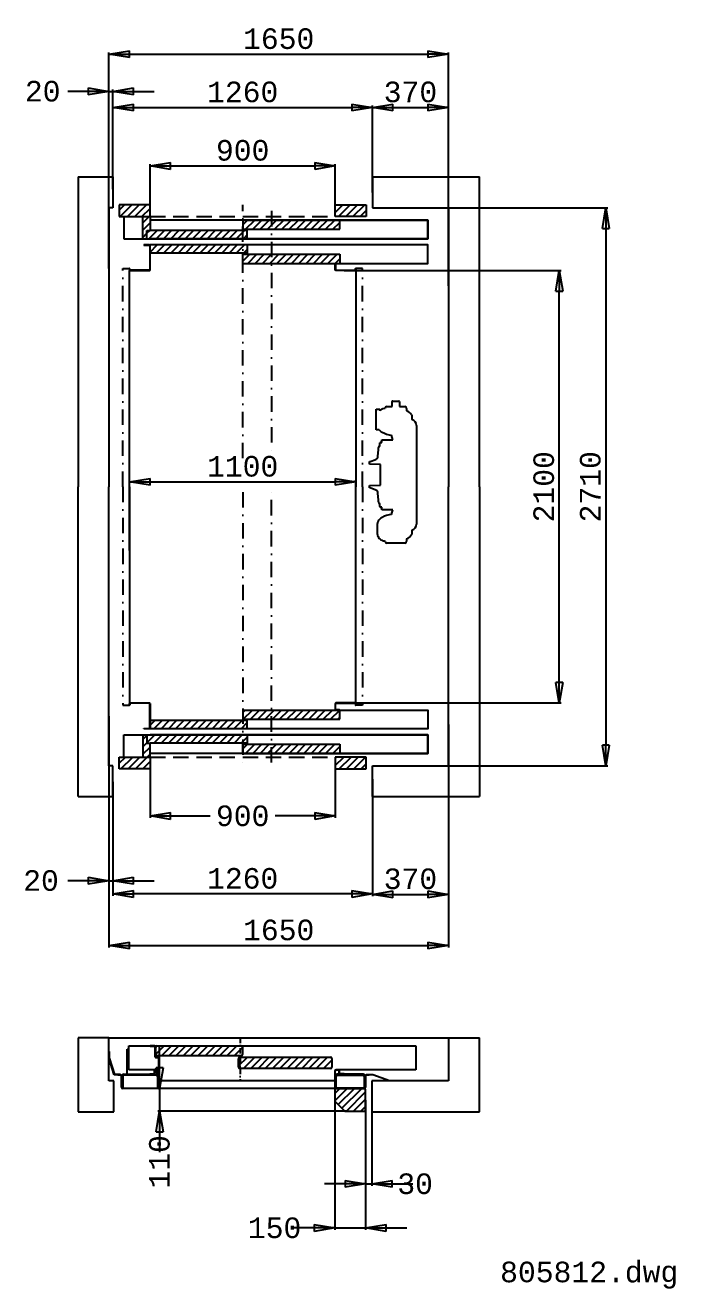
# Model space of a CAD drawing. Extents: x 66121 to 89453, y -8534 to 10021.
# Drawn here: x 66121 to 69282, y 3884 to 10021 of the extents above; entities that cross this region are included whole.
import ezdxf

# ---------------------------------------------------------------- set-up
doc = ezdxf.new("R2010")
doc.units = 0
doc.header["$LTSCALE"] = 50
doc.header["$MEASUREMENT"] = 0
doc.linetypes.add('DASHDOT', pattern=[1, 0.5, -0.25, 0, -0.25])
doc.linetypes.add('DASHED', pattern=[0.75, 0.5, -0.25])
doc.layers.get('0').update_dxf_attribs({"linetype": 'CONTINUOUS'})
doc.layers.get('Defpoints').update_dxf_attribs({"linetype": 'CONTINUOUS'})
for name, color, linetype in [('CONT_35', 250, 'CONTINUOUS'), ('CONT_70', 5, 'CONTINUOUS'), ('DASH_35', 30, 'DASHED'), ('DASHD_35', 40, 'DASHDOT'), ('DIM_MM', 7, 'CONTINUOUS'), ('HATCH_35', 6, 'CONTINUOUS'), ('TEXT_50', 7, 'CONTINUOUS')]:
    doc.layers.add(name, color=color, linetype=linetype)
doc.styles.get("Standard").update_dxf_attribs({"font": 'monotxt'})
doc.dimstyles.get("Standard").update_dxf_attribs({"dimscale": 50, "dimtxt": 2, "dimasz": 2, "dimexe": 0.18, "dimexo": 0, "dimgap": 0.5, "dimtad": 1, "dimdec": 0, "dimrnd": 1, "dimzin": 0, "dimdsep": 46, "dimtxsty": 'Standard', "dimblk": 'CLOSED', "dimcen": 0.09, "dimadec": 0, "dimazin": 0, "dimtfac": 1, "dimtdec": 0, "dimtmove": 2, "dimatfit": 0, "dimldrblk": 'CLOSED', "dimfxl": 1, "dimtolj": 1, "dimtzin": 0, "dimarcsym": 0})
pattern_1 = [(45, (57539.048, -90602.476), (-17.6776695, 17.6776695), [])]

# ---------------------------------------------------------------- blocks, each defined once
blk = doc.blocks.new('_Closed')
at = {"color": 0, "linetype": 'Continuous', "lineweight": -2}
for p, q in [((-1, 0.167), (0, 0)), ((-1, 0.167), (-1, -0.167)), ((0, 0), (-1, -0.167)), ((0, 0), (-1, 0))]:
    blk.add_line(p, q, dxfattribs=at)
blk = doc.blocks.new('*D194')
at = {"layer": 'Defpoints', "color": 0, "transparency": 16777216}
for p in [(67625.3, 4811.3), (67774.9, 4798.9), (67774.9, 4178.9)]:
    blk.add_point(p, dxfattribs=at)
at = {"layer": 'DIM_MM', "color": 0, "lineweight": -2, "transparency": 16777216}
for p, q in [((67625.3, 4811.3), (67625.3, 4169.9)), ((67774.9, 4798.9), (67774.9, 4169.9)), ((67525.3, 4178.9), (67425.3, 4178.9)), ((67625.3, 4178.9), (67774.9, 4178.9)), ((67874.9, 4178.9), (67974.9, 4178.9))]:
    blk.add_line(p, q, dxfattribs=at)
at = {"layer": 'DIM_MM', "color": 0, "lineweight": -2, "transparency": 16777216, "xscale": 100, "yscale": 100, "zscale": 100}
blk.add_blockref('_Closed', (67625.3, 4178.9), dxfattribs=at)
at = {"layer": 'DIM_MM', "color": 0, "lineweight": -2, "transparency": 16777216, "xscale": 100, "yscale": 100, "zscale": 100, "rotation": 180}
blk.add_blockref('_Closed', (67774.9, 4178.9), dxfattribs=at)
at = {"layer": 'DIM_MM', "color": 0, "transparency": 16777216, "insert": (67332.8, 4178.9), "char_height": 100, "attachment_point": 5}
blk.add_mtext('\\A1;150', dxfattribs=at)
blk = doc.blocks.new('*D145')
at = {"layer": 'Defpoints', "color": 0, "transparency": 16777216}
for p in [(67668, 4856.1), (66774.4, 4746.4), (67683.3, 4746.4)]:
    blk.add_point(p, dxfattribs=at)
at = {"layer": 'DIM_MM', "color": 0, "lineweight": -2, "transparency": 16777216}
for p, q in [((66774.4, 4956.1), (66774.4, 5056.1)), ((67668, 4856.1), (66765.4, 4856.1)), ((66774.4, 4856.1), (66774.4, 4746.4)), ((67683.3, 4746.4), (66765.4, 4746.4)), ((66774.4, 4646.4), (66774.4, 4546.4))]:
    blk.add_line(p, q, dxfattribs=at)
at = {"layer": 'DIM_MM', "color": 0, "lineweight": -2, "transparency": 16777216, "xscale": 100, "yscale": 100, "zscale": 100}
for p, rotation in [((66774.4, 4856.1), 270), ((66774.4, 4746.4), 90)]:
    blk.add_blockref('_Closed', p, dxfattribs=dict(at, rotation=rotation))
at = {"layer": 'DIM_MM', "color": 0, "transparency": 16777216, "insert": (66773.6, 4499.8), "char_height": 100, "attachment_point": 5, "rotation": 90}
blk.add_mtext('\\A1;110', dxfattribs=at)
blk = doc.blocks.new('*D146')
at = {"layer": 'Defpoints', "color": 0, "transparency": 16777216}
for p in [(68177.7, 9880), (66527.7, 8839.1), (68177.7, 8755.3)]:
    blk.add_point(p, dxfattribs=at)
at = {"layer": 'DIM_MM', "color": 0, "lineweight": -2, "transparency": 16777216}
for p, q in [((66527.7, 8839.1), (66527.7, 9889)), ((68177.7, 8755.3), (68177.7, 9889)), ((66627.7, 9880), (68077.7, 9880))]:
    blk.add_line(p, q, dxfattribs=at)
at = {"layer": 'DIM_MM', "color": 0, "lineweight": -2, "transparency": 16777216, "xscale": 100, "yscale": 100, "zscale": 100, "rotation": 180}
blk.add_blockref('_Closed', (66527.7, 9880), dxfattribs=at)
at = {"layer": 'DIM_MM', "color": 0, "lineweight": -2, "transparency": 16777216, "xscale": 100, "yscale": 100, "zscale": 100}
blk.add_blockref('_Closed', (68177.7, 9880), dxfattribs=at)
at = {"layer": 'DIM_MM', "color": 0, "transparency": 16777216, "insert": (67352.7, 9955), "char_height": 100, "attachment_point": 5}
blk.add_mtext('\\A1;1650', dxfattribs=at)
blk = doc.blocks.new('*D147')
at = {"layer": 'Defpoints', "color": 0, "transparency": 16777216}
for p in [(67807.7, 9621.2), (66547.7, 9224.7), (67807.7, 9208.2)]:
    blk.add_point(p, dxfattribs=at)
at = {"layer": 'DIM_MM', "color": 0, "lineweight": -2, "transparency": 16777216}
for p, q in [((66547.7, 9224.7), (66547.7, 9630.2)), ((66647.7, 9621.2), (67707.7, 9621.2)), ((67807.7, 9208.2), (67807.7, 9630.2))]:
    blk.add_line(p, q, dxfattribs=at)
at = {"layer": 'DIM_MM', "color": 0, "lineweight": -2, "transparency": 16777216, "xscale": 100, "yscale": 100, "zscale": 100, "rotation": 180}
blk.add_blockref('_Closed', (66547.7, 9621.2), dxfattribs=at)
at = {"layer": 'DIM_MM', "color": 0, "lineweight": -2, "transparency": 16777216, "xscale": 100, "yscale": 100, "zscale": 100}
blk.add_blockref('_Closed', (67807.7, 9621.2), dxfattribs=at)
at = {"layer": 'DIM_MM', "color": 0, "transparency": 16777216, "insert": (67177.7, 9696.2), "char_height": 100, "attachment_point": 5}
blk.add_mtext('\\A1;1260', dxfattribs=at)
blk = doc.blocks.new('*D148')
at = {"layer": 'Defpoints', "color": 0, "transparency": 16777216}
for p in [(67627.7, 9337.5), (66727.7, 9128.8), (67627.7, 9126.4)]:
    blk.add_point(p, dxfattribs=at)
at = {"layer": 'DIM_MM', "color": 0, "lineweight": -2, "transparency": 16777216}
for p, q in [((66727.7, 9128.8), (66727.7, 9346.5)), ((66827.7, 9337.5), (67527.7, 9337.5)), ((67627.7, 9126.4), (67627.7, 9346.5))]:
    blk.add_line(p, q, dxfattribs=at)
at = {"layer": 'DIM_MM', "color": 0, "lineweight": -2, "transparency": 16777216, "xscale": 100, "yscale": 100, "zscale": 100, "rotation": 180}
blk.add_blockref('_Closed', (66727.7, 9337.5), dxfattribs=at)
at = {"layer": 'DIM_MM', "color": 0, "lineweight": -2, "transparency": 16777216, "xscale": 100, "yscale": 100, "zscale": 100}
blk.add_blockref('_Closed', (67627.7, 9337.5), dxfattribs=at)
at = {"layer": 'DIM_MM', "color": 0, "transparency": 16777216, "insert": (67177.7, 9412.5), "char_height": 100, "attachment_point": 5}
blk.add_mtext('\\A1;900', dxfattribs=at)
blk = doc.blocks.new('*D149')
at = {"layer": 'Defpoints', "color": 0, "transparency": 16777216}
for p in [(67727.7, 7802.7), (67727.7, 7727.2), (66627.7, 7468.8)]:
    blk.add_point(p, dxfattribs=at)
at = {"layer": 'DIM_MM', "color": 0, "lineweight": -2, "transparency": 16777216}
for p, q in [((66627.7, 7468.8), (66627.7, 7811.7)), ((66727.7, 7802.7), (67627.7, 7802.7)), ((67727.7, 7727.2), (67727.7, 7811.7))]:
    blk.add_line(p, q, dxfattribs=at)
at = {"layer": 'DIM_MM', "color": 0, "lineweight": -2, "transparency": 16777216, "xscale": 100, "yscale": 100, "zscale": 100, "rotation": 180}
blk.add_blockref('_Closed', (66627.7, 7802.7), dxfattribs=at)
at = {"layer": 'DIM_MM', "color": 0, "lineweight": -2, "transparency": 16777216, "xscale": 100, "yscale": 100, "zscale": 100}
blk.add_blockref('_Closed', (67727.7, 7802.7), dxfattribs=at)
at = {"layer": 'DIM_MM', "color": 0, "transparency": 16777216, "insert": (67177.7, 7877.7), "char_height": 100, "attachment_point": 5}
blk.add_mtext('\\A1;1100', dxfattribs=at)
blk = doc.blocks.new('*D150')
at = {"layer": 'Defpoints', "color": 0, "transparency": 16777216}
for p in [(66527.7, 6665.3), (68177.7, 6625), (68177.7, 5550.7)]:
    blk.add_point(p, dxfattribs=at)
at = {"layer": 'DIM_MM', "color": 0, "lineweight": -2, "transparency": 16777216}
for p, q in [((66527.7, 6665.3), (66527.7, 5541.7)), ((68177.7, 6625), (68177.7, 5541.7)), ((66627.7, 5550.7), (68077.7, 5550.7))]:
    blk.add_line(p, q, dxfattribs=at)
at = {"layer": 'DIM_MM', "color": 0, "lineweight": -2, "transparency": 16777216, "xscale": 100, "yscale": 100, "zscale": 100, "rotation": 180}
blk.add_blockref('_Closed', (66527.7, 5550.7), dxfattribs=at)
at = {"layer": 'DIM_MM', "color": 0, "lineweight": -2, "transparency": 16777216, "xscale": 100, "yscale": 100, "zscale": 100}
blk.add_blockref('_Closed', (68177.7, 5550.7), dxfattribs=at)
at = {"layer": 'DIM_MM', "color": 0, "transparency": 16777216, "insert": (67352.7, 5625.7), "char_height": 100, "attachment_point": 5}
blk.add_mtext('\\A1;1650', dxfattribs=at)
blk = doc.blocks.new('*D151')
at = {"layer": 'Defpoints', "color": 0, "transparency": 16777216}
for p in [(66547.7, 6346.4), (67807.7, 6352.2), (66547.7, 5801.2)]:
    blk.add_point(p, dxfattribs=at)
at = {"layer": 'DIM_MM', "color": 0, "lineweight": -2, "transparency": 16777216}
for p, q in [((66547.7, 6346.4), (66547.7, 5792.2)), ((67807.7, 6352.2), (67807.7, 5792.2)), ((67707.7, 5801.2), (66647.7, 5801.2))]:
    blk.add_line(p, q, dxfattribs=at)
at = {"layer": 'DIM_MM', "color": 0, "lineweight": -2, "transparency": 16777216, "xscale": 100, "yscale": 100, "zscale": 100, "rotation": 180}
blk.add_blockref('_Closed', (66547.7, 5801.2), dxfattribs=at)
at = {"layer": 'DIM_MM', "color": 0, "lineweight": -2, "transparency": 16777216, "xscale": 100, "yscale": 100, "zscale": 100}
blk.add_blockref('_Closed', (67807.7, 5801.2), dxfattribs=at)
at = {"layer": 'DIM_MM', "color": 0, "transparency": 16777216, "insert": (67177.7, 5876.2), "char_height": 100, "attachment_point": 5}
blk.add_mtext('\\A1;1260', dxfattribs=at)
blk = doc.blocks.new('*D152')
at = {"layer": 'Defpoints', "color": 0, "transparency": 16777216}
for p in [(66727.7, 6435.4), (67627.7, 6433.3), (67627.7, 6180)]:
    blk.add_point(p, dxfattribs=at)
at = {"layer": 'DIM_MM', "color": 0, "lineweight": -2, "transparency": 16777216}
for p, q in [((66727.7, 6435.4), (66727.7, 6171)), ((67627.7, 6433.3), (67627.7, 6171)), ((66827.7, 6180), (67019.3, 6180)), ((67527.7, 6180), (67336, 6180))]:
    blk.add_line(p, q, dxfattribs=at)
at = {"layer": 'DIM_MM', "color": 0, "lineweight": -2, "transparency": 16777216, "xscale": 100, "yscale": 100, "zscale": 100, "rotation": 180}
blk.add_blockref('_Closed', (66727.7, 6180), dxfattribs=at)
at = {"layer": 'DIM_MM', "color": 0, "lineweight": -2, "transparency": 16777216, "xscale": 100, "yscale": 100, "zscale": 100}
blk.add_blockref('_Closed', (67627.7, 6180), dxfattribs=at)
at = {"layer": 'DIM_MM', "color": 0, "transparency": 16777216, "insert": (67177.7, 6180), "char_height": 100, "attachment_point": 5}
blk.add_mtext('\\A1;900', dxfattribs=at)
blk = doc.blocks.new('*D2')
at = {"layer": 'Defpoints', "color": 0, "transparency": 16777216}
for p in [(66547.7, 9699.7), (66547.7, 9283.9), (66527.7, 9133.9)]:
    blk.add_point(p, dxfattribs=at)
at = {"layer": 'DIM_MM', "color": 0, "lineweight": -2, "transparency": 16777216}
for p, q in [((66427.7, 9699.7), (66327.7, 9699.7)), ((66527.7, 9133.9), (66527.7, 9708.7)), ((66527.7, 9699.7), (66547.7, 9699.7)), ((66547.7, 9283.9), (66547.7, 9708.7)), ((66647.7, 9699.7), (66747.7, 9699.7))]:
    blk.add_line(p, q, dxfattribs=at)
at = {"layer": 'DIM_MM', "color": 0, "lineweight": -2, "transparency": 16777216, "xscale": 100, "yscale": 100, "zscale": 100}
blk.add_blockref('_Closed', (66527.7, 9699.7), dxfattribs=at)
at = {"layer": 'DIM_MM', "color": 0, "lineweight": -2, "transparency": 16777216, "xscale": 100, "yscale": 100, "zscale": 100, "rotation": 180}
blk.add_blockref('_Closed', (66547.7, 9699.7), dxfattribs=at)
at = {"layer": 'DIM_MM', "color": 0, "transparency": 16777216, "insert": (66206.1, 9699.7), "char_height": 100, "attachment_point": 5}
blk.add_mtext('\\A1;20', dxfattribs=at)
blk = doc.blocks.new('*D3')
at = {"layer": 'Defpoints', "color": 0, "transparency": 16777216}
for p in [(66527.7, 6423.9), (66547.7, 6273.9), (66547.7, 5865.6)]:
    blk.add_point(p, dxfattribs=at)
at = {"layer": 'DIM_MM', "color": 0, "lineweight": -2, "transparency": 16777216}
for p, q in [((66527.7, 6423.9), (66527.7, 5856.6)), ((66547.7, 6273.9), (66547.7, 5856.6)), ((66427.7, 5865.6), (66327.7, 5865.6)), ((66527.7, 5865.6), (66547.7, 5865.6)), ((66647.7, 5865.6), (66747.7, 5865.6))]:
    blk.add_line(p, q, dxfattribs=at)
at = {"layer": 'DIM_MM', "color": 0, "lineweight": -2, "transparency": 16777216, "xscale": 100, "yscale": 100, "zscale": 100}
blk.add_blockref('_Closed', (66527.7, 5865.6), dxfattribs=at)
at = {"layer": 'DIM_MM', "color": 0, "lineweight": -2, "transparency": 16777216, "xscale": 100, "yscale": 100, "zscale": 100, "rotation": 180}
blk.add_blockref('_Closed', (66547.7, 5865.6), dxfattribs=at)
at = {"layer": 'DIM_MM', "color": 0, "transparency": 16777216, "insert": (66197.9, 5865.6), "char_height": 100, "attachment_point": 5}
blk.add_mtext('\\A1;20', dxfattribs=at)
blk = doc.blocks.new('*D4')
at = {"layer": 'Defpoints', "color": 0, "transparency": 16777216}
for p in [(67774.9, 4767.6), (67804.5, 4777.7), (67804.5, 4392.8)]:
    blk.add_point(p, dxfattribs=at)
at = {"layer": 'DIM_MM', "color": 0, "lineweight": -2, "transparency": 16777216}
for p, q in [((67774.9, 4767.6), (67774.9, 4383.8)), ((67804.5, 4777.7), (67804.5, 4383.8)), ((67674.9, 4392.8), (67574.9, 4392.8)), ((67774.9, 4392.8), (67804.5, 4392.8)), ((67904.5, 4392.8), (68004.5, 4392.8))]:
    blk.add_line(p, q, dxfattribs=at)
at = {"layer": 'DIM_MM', "color": 0, "lineweight": -2, "transparency": 16777216, "xscale": 100, "yscale": 100, "zscale": 100}
blk.add_blockref('_Closed', (67774.9, 4392.8), dxfattribs=at)
at = {"layer": 'DIM_MM', "color": 0, "lineweight": -2, "transparency": 16777216, "xscale": 100, "yscale": 100, "zscale": 100, "rotation": 180}
blk.add_blockref('_Closed', (67804.5, 4392.8), dxfattribs=at)
at = {"layer": 'DIM_MM', "color": 0, "transparency": 16777216, "insert": (68015.4, 4392.8), "char_height": 100, "attachment_point": 5}
blk.add_mtext('\\A1;30', dxfattribs=at)
blk = doc.blocks.new('*D5')
at = {"layer": 'Defpoints', "color": 0, "transparency": 16777216}
for p in [(67992.8, 9133.9), (68010.9, 6423.9), (68942, 6423.9)]:
    blk.add_point(p, dxfattribs=at)
at = {"layer": 'DIM_MM', "color": 0, "lineweight": -2, "transparency": 16777216}
for p, q in [((67992.8, 9133.9), (68951, 9133.9)), ((68942, 9033.9), (68942, 6523.9)), ((68010.9, 6423.9), (68951, 6423.9))]:
    blk.add_line(p, q, dxfattribs=at)
at = {"layer": 'DIM_MM', "color": 0, "lineweight": -2, "transparency": 16777216, "xscale": 100, "yscale": 100, "zscale": 100}
for p, rotation in [((68942, 9133.9), 90), ((68942, 6423.9), 270)]:
    blk.add_blockref('_Closed', p, dxfattribs=dict(at, rotation=rotation))
at = {"layer": 'DIM_MM', "color": 0, "transparency": 16777216, "insert": (68867, 7778.9), "char_height": 100, "attachment_point": 5, "rotation": 90}
blk.add_mtext('\\A1;2710', dxfattribs=at)
blk = doc.blocks.new('*D6')
at = {"layer": 'Defpoints', "color": 0, "transparency": 16777216}
for p in [(67670.3, 8828.9), (68715.9, 8828.9), (67680.1, 6728.9)]:
    blk.add_point(p, dxfattribs=at)
at = {"layer": 'DIM_MM', "color": 0, "lineweight": -2, "transparency": 16777216}
for p, q in [((67670.3, 8828.9), (68724.9, 8828.9)), ((68715.9, 6828.9), (68715.9, 8728.9)), ((67680.1, 6728.9), (68724.9, 6728.9))]:
    blk.add_line(p, q, dxfattribs=at)
at = {"layer": 'DIM_MM', "color": 0, "lineweight": -2, "transparency": 16777216, "xscale": 100, "yscale": 100, "zscale": 100}
for p, rotation in [((68715.9, 8828.9), 90), ((68715.9, 6728.9), 270)]:
    blk.add_blockref('_Closed', p, dxfattribs=dict(at, rotation=rotation))
at = {"layer": 'DIM_MM', "color": 0, "transparency": 16777216, "insert": (68640.9, 7778.9), "char_height": 100, "attachment_point": 5, "rotation": 90}
blk.add_mtext('\\A1;2100', dxfattribs=at)
blk = doc.blocks.new('*D7')
at = {"layer": 'Defpoints', "color": 0, "transparency": 16777216}
for p in [(68177.7, 6564.4), (67807.7, 6358.7), (68177.7, 5799)]:
    blk.add_point(p, dxfattribs=at)
at = {"layer": 'DIM_MM', "color": 0, "lineweight": -2, "transparency": 16777216}
for p, q in [((68177.7, 6564.4), (68177.7, 5790)), ((67807.7, 6358.7), (67807.7, 5790)), ((67907.7, 5799), (68077.7, 5799))]:
    blk.add_line(p, q, dxfattribs=at)
at = {"layer": 'DIM_MM', "color": 0, "lineweight": -2, "transparency": 16777216, "xscale": 100, "yscale": 100, "zscale": 100, "rotation": 180}
blk.add_blockref('_Closed', (67807.7, 5799), dxfattribs=at)
at = {"layer": 'DIM_MM', "color": 0, "lineweight": -2, "transparency": 16777216, "xscale": 100, "yscale": 100, "zscale": 100}
blk.add_blockref('_Closed', (68177.7, 5799), dxfattribs=at)
at = {"layer": 'DIM_MM', "color": 0, "transparency": 16777216, "insert": (67992.7, 5874), "char_height": 100, "attachment_point": 5}
blk.add_mtext('\\A1;370', dxfattribs=at)
blk = doc.blocks.new('*D37')
at = {"layer": 'Defpoints', "color": 0, "transparency": 16777216}
for p in [(68177.7, 9621.2), (67807.7, 9220), (68177.7, 8972.8)]:
    blk.add_point(p, dxfattribs=at)
at = {"layer": 'DIM_MM', "color": 0, "lineweight": -2, "transparency": 16777216}
for p, q in [((67807.7, 9220), (67807.7, 9630.2)), ((67907.7, 9621.2), (68077.7, 9621.2)), ((68177.7, 8972.8), (68177.7, 9630.2))]:
    blk.add_line(p, q, dxfattribs=at)
at = {"layer": 'DIM_MM', "color": 0, "lineweight": -2, "transparency": 16777216, "xscale": 100, "yscale": 100, "zscale": 100, "rotation": 180}
blk.add_blockref('_Closed', (67807.7, 9621.2), dxfattribs=at)
at = {"layer": 'DIM_MM', "color": 0, "lineweight": -2, "transparency": 16777216, "xscale": 100, "yscale": 100, "zscale": 100}
blk.add_blockref('_Closed', (68177.7, 9621.2), dxfattribs=at)
at = {"layer": 'DIM_MM', "color": 0, "transparency": 16777216, "insert": (67992.7, 9696.2), "char_height": 100, "attachment_point": 5}
blk.add_mtext('\\A1;370', dxfattribs=at)

msp = doc.modelspace()

# ---------------------------------------------------------------- hatches: boundary and pattern name
at = {"layer": 'HATCH_35'}
h = msp.add_hatch(dxfattribs=at)
h.set_pattern_fill('ANSI31', color=256, scale=200, style=0)
h.set_pattern_definition(pattern_1)
h.paths.add_polyline_path([(66727.7, 9148.9), (66577.7, 9148.9), (66577.7, 9091.9), (66692.7, 9091.9), (66727.7, 9091.9)])
h = msp.add_hatch(dxfattribs=at)
h.set_pattern_fill('ANSI31', color=256, scale=200, style=0)
h.set_pattern_definition(pattern_1)
h.paths.add_polyline_path([(67777.7, 9148.9), (67627.7, 9148.9), (67627.7, 9091.9), (67777.7, 9091.9)])
h = msp.add_hatch(dxfattribs=at)
h.set_pattern_fill('ANSI31', color=256, scale=200, style=0)
h.set_pattern_definition(pattern_1)
h.paths.add_polyline_path([(66727.7, 9091.9), (66692.7, 9091.9), (66692.7, 8983.9), (66712.6, 8983.9), (66712.6, 9023.9), (66727.7, 9023.9)])
h = msp.add_hatch(dxfattribs=at)
h.set_pattern_fill('ANSI31', color=256, scale=200, style=0)
h.set_pattern_definition(pattern_1)
h.paths.add_polyline_path([(67177.7, 9023.9), (66727.7, 9023.9), (66712.6, 9023.9), (66712.6, 8983.9), (67177.7, 8983.9)])
h.paths.add_polyline_path([(67199.7, 9023.9), (67177.7, 9023.9), (67177.7, 8983.9), (67199.7, 8983.9)])
h.paths.add_polyline_path([(67199.7, 8953.9), (67177.7, 8953.9), (67177.7, 8913.9), (67199.7, 8913.9)])
h.paths.add_polyline_path([(67177.7, 8953.9), (66727.7, 8953.9), (66727.7, 8913.9), (67177.7, 8913.9)])
h = msp.add_hatch(dxfattribs=at)
h.set_pattern_fill('ANSI31', color=256, scale=200, style=0)
h.set_pattern_definition(pattern_1)
h.paths.add_polyline_path([(67317.7, 9073.9), (67177.7, 9073.9), (67177.7, 9029.5), (67317.7, 9029.5)])
h.paths.add_polyline_path([(67649.7, 9073.9), (67317.7, 9073.9), (67317.7, 9029.5), (67649.7, 9029.5)])
h.paths.add_polyline_path([(67317.7, 8908.3), (67177.7, 8908.3), (67177.7, 8863.9), (67317.7, 8863.9)])
h.paths.add_polyline_path([(67649.7, 8908.3), (67317.7, 8908.3), (67317.7, 8863.9), (67649.7, 8863.9)])
h = msp.add_hatch(dxfattribs=at)
h.set_pattern_fill('ANSI31', color=256, scale=200, style=0)
h.set_pattern_definition(pattern_1)
h.paths.add_polyline_path([(67317.7, 6693.9), (67177.7, 6693.9), (67177.7, 6649.5), (67317.7, 6649.5)])
h.paths.add_polyline_path([(67649.7, 6693.9), (67317.7, 6693.9), (67317.7, 6649.5), (67649.7, 6649.5)])
h.paths.add_polyline_path([(67317.7, 6528.3), (67177.7, 6528.3), (67177.7, 6483.9), (67317.7, 6483.9)])
h.paths.add_polyline_path([(67649.7, 6528.3), (67317.7, 6528.3), (67317.7, 6483.9), (67649.7, 6483.9)])
h = msp.add_hatch(dxfattribs=at)
h.set_pattern_fill('ANSI31', color=256, scale=200, style=0)
h.set_pattern_definition(pattern_1)
h.paths.add_polyline_path([(67177.7, 6573.9), (66712.6, 6573.9), (66712.6, 6533.9), (66727.7, 6533.9), (67177.7, 6533.9)])
h.paths.add_polyline_path([(67199.7, 6573.9), (67177.7, 6573.9), (67177.7, 6533.9), (67199.7, 6533.9)])
h.paths.add_polyline_path([(67199.7, 6643.9), (67177.7, 6643.9), (67177.7, 6603.9), (67199.7, 6603.9)])
h.paths.add_polyline_path([(67177.7, 6643.9), (66727.7, 6643.9), (66727.7, 6603.9), (67177.7, 6603.9)])
h = msp.add_hatch(dxfattribs=at)
h.set_pattern_fill('ANSI31', color=256, scale=200, style=0)
h.set_pattern_definition(pattern_1)
h.paths.add_polyline_path([(66727.7, 6465.9), (66692.7, 6465.9), (66577.7, 6465.9), (66577.7, 6408.9), (66727.7, 6408.9)])
h.paths.add_polyline_path([(66727.7, 6533.9), (66712.6, 6533.9), (66712.6, 6573.9), (66692.7, 6573.9), (66692.7, 6465.9), (66727.7, 6465.9)])
h = msp.add_hatch(dxfattribs=at)
h.set_pattern_fill('ANSI31', color=256, scale=200, style=0)
h.set_pattern_definition(pattern_1)
h.paths.add_polyline_path([(67777.7, 6465.9), (67627.7, 6465.9), (67627.7, 6408.9), (67777.7, 6408.9)])
h = msp.add_hatch(dxfattribs=at)
h.set_pattern_fill('ANSI31', color=256, scale=200, style=0)
h.set_pattern_definition(pattern_1)
edge = h.paths.add_edge_path()
edge.add_line((66755.4, 5020.5), (66755.4, 5057.1))
edge.add_arc((66761.5, 5057.1), 6.09, 90, 180, ccw=False)
edge.add_line((66761.5, 5063.1), (67171, 5063.1))
edge.add_arc((67171, 5057.1), 6.09, 0, 90, ccw=False)
edge.add_line((67177.1, 5057.1), (67177.1, 5020.5))
edge.add_arc((67171, 5020.5), 6.09, -90, 0, ccw=False)
edge.add_line((67171, 5014.4), (66761.5, 5014.4))
edge.add_arc((66761.5, 5020.5), 6.09, 180, 270, ccw=False)
h = msp.add_hatch(dxfattribs=at)
h.set_pattern_fill('ANSI31', color=256, scale=200, style=0)
h.set_pattern_definition(pattern_1)
edge = h.paths.add_edge_path()
edge.add_arc((67605.1, 5002.3), 6.09, 0, 90)
edge.add_line((67605.1, 5008.4), (67164.3, 5008.4))
edge.add_arc((67164.3, 5002.3), 6.09, 90, 180)
edge.add_line((67158.2, 5002.3), (67158.2, 4959.6))
edge.add_arc((67164.3, 4959.6), 6.09, 180, 270)
edge.add_line((67164.3, 4953.6), (67605.1, 4953.6))
edge.add_arc((67605.1, 4959.6), 6.09, 270, 360)
edge.add_line((67611.2, 4959.6), (67611.2, 5002.3))
h = msp.add_hatch(dxfattribs=at)
h.set_pattern_fill('ANSI31', color=256, scale=200, style=0)
h.set_pattern_definition(pattern_1)
edge = h.paths.add_edge_path()
edge.add_arc((67770.1, 4751.2), 4.87, 270, 360)
edge.add_line((67774.9, 4751.2), (67774.9, 4851.3))
edge.add_arc((67770.1, 4851.3), 4.87, 0, 90)
edge.add_line((67770.1, 4856.1), (67630.2, 4856.1))
edge.add_arc((67630.2, 4851.3), 4.87, 90, 180)
edge.add_line((67625.3, 4851.3), (67625.3, 4797.1))
edge.add_arc((67630.2, 4797.1), 4.87, 180, 225)
edge.add_line((67626.7, 4793.7), (67672.6, 4747.8))
edge.add_arc((67676, 4751.2), 4.87, 225, 270)
edge.add_line((67676, 4746.4), (67770.1, 4746.4))
h.paths.add_polyline_path([(67174.5, 4253.9), (67491.2, 4253.9), (67491.2, 4103.9), (67174.5, 4103.9)], flags=9)

# ---------------------------------------------------------------- linework, layer by layer
at = {"layer": 'CONT_35', "ltscale": 3}
for p, q in [((66727.7, 9148.9), (66577.7, 9148.9)), ((66577.7, 9148.9), (66577.7, 9091.9)), ((66727.7, 9091.9), (66727.7, 9148.9)), ((67627.7, 9148.9), (67777.7, 9148.9)), ((67627.7, 9091.9), (67627.7, 9148.9)), ((67777.7, 9148.9), (67777.7, 9091.9)), ((66600.7, 9091.9), (66600.7, 8983.9)), ((66692.7, 8983.9), (66692.7, 9091.9)), ((66727.7, 9091.9), (66727.7, 9023.9)), ((67777.7, 9091.9), (67627.7, 9091.9)), ((66712.6, 8983.9), (66712.6, 9023.9)), ((66712.6, 9023.9), (66727.7, 9023.9)), ((67199.7, 9023.9), (66727.7, 9023.9)), ((67177.7, 9073.9), (67177.7, 9029.5)), ((67177.7, 9029.5), (67649.7, 9029.5)), ((67177.7, 9029.5), (67649.7, 9029.5)), ((67199.7, 8983.9), (67199.7, 9023.9)), ((67649.7, 9029.5), (67649.7, 9073.9)), ((68077.7, 8983.9), (68077.7, 9073.9)), ((66724.7, 8953.9), (66697.7, 8953.9)), ((66697.7, 8953.9), (66697.7, 8952.4)), ((66697.7, 8952.4), (66724.6, 8952.4)), ((66726.2, 8950.8), (66726.2, 8832)), ((66727.7, 8918.9), (66727.7, 8948.3)), ((67199.7, 8913.9), (66727.7, 8913.9)), ((67177.7, 8908.3), (67649.7, 8908.3)), ((67177.7, 8863.9), (67177.7, 8908.3)), ((67199.7, 8953.9), (67199.7, 8913.9)), ((67649.7, 8908.3), (67649.7, 8863.9)), ((66627.7, 8839.9), (66627.7, 8831.9)), ((66629.2, 8839.9), (66627.7, 8839.9)), ((66629.2, 8832), (66629.2, 8839.9)), ((66727.7, 8832), (66727.7, 8859.8)), ((66627.7, 7778.9), (66627.7, 8828.9)), ((66630.7, 8828.9), (66724.6, 8828.9)), ((66724.6, 8830.4), (66630.8, 8830.4)), ((67727.7, 8828.9), (67727.7, 7778.9)), ((67878.3, 8168.9), (67903.5, 8168.9)), ((67903.5, 8168.9), (67903.5, 8192.4)), ((67906.5, 8195.4), (67936.2, 8195.4)), ((67939.2, 8192.4), (67939.2, 8168.9)), ((67939.2, 8168.9), (67965.9, 8168.9)), ((67965.9, 8168.9), (67965.9, 8168.9)), ((67825.8, 8155.3), (67843.3, 8155.3)), ((67825.8, 8055.8), (67825.8, 8155.3)), ((67843.3, 8155.3), (67843.3, 8147.6)), ((67849.4, 8152.9), (67849.4, 8152.9)), ((67870, 8159.3), (67870, 8159.3)), ((67974.3, 8159.3), (67974.3, 8148.3)), ((67998.2, 8127.6), (68000.1, 8127.1)), ((68000.1, 8127.1), (68000.1, 8105.3)), ((67840.4, 8055.8), (67825.8, 8055.8)), ((68021.8, 8076.9), (68021.8, 7597.3)), ((67844.2, 7976.9), (67844.2, 7991.6)), ((67847.2, 7994.6), (67854.2, 7994.6)), ((67854.2, 8007), (67907.4, 8007)), ((67854.2, 7994.6), (67854.2, 8007)), ((67907.4, 8007), (67900.5, 8030.1)), ((67835.1, 7925.8), (67837.7, 7960.1)), ((67837.7, 7960.1), (67837.7, 7969.1)), ((67794.2, 7901.1), (67797.1, 7901.2)), ((67794.2, 7889.1), (67794.2, 7901.1)), ((67847.7, 7887.5), (67794.2, 7889.1)), ((67797.1, 7901.2), (67825.1, 7911.5)), ((67847.7, 7786.6), (67847.7, 7887.5)), ((66627.7, 7778.9), (66627.7, 6728.9)), ((67727.7, 6728.9), (67727.7, 7778.9)), ((67794.2, 7785.1), (67847.7, 7786.6)), ((67794.2, 7773.1), (67794.2, 7785.1)), ((67797.1, 7773), (67794.2, 7773.1)), ((67825.1, 7762.6), (67797.1, 7773)), ((67837.7, 7714.1), (67835.1, 7748.3)), ((67837.7, 7705.1), (67837.7, 7714.1)), ((67844.2, 7682.5), (67844.2, 7697.2)), ((67854.2, 7679.5), (67847.2, 7679.5)), ((67854.2, 7667.1), (67854.2, 7679.5)), ((67907.4, 7667.1), (67854.2, 7667.1)), ((67900.5, 7644.1), (67907.4, 7667.1)), ((67832.7, 7547.8), (67832.7, 7600.1)), ((68000.1, 7568.8), (68000.1, 7547.1)), ((67965.9, 7505.3), (67878.3, 7505.3)), ((67974.3, 7525.9), (67974.3, 7514.9)), ((68000.1, 7547.1), (67998.2, 7546.6)), ((66627.7, 6717.9), (66627.7, 6725.9)), ((66629.2, 6717.9), (66627.7, 6717.9)), ((66629.2, 6725.8), (66629.2, 6717.9)), ((66630.7, 6728.9), (66724.6, 6728.9)), ((66724.6, 6727.4), (66630.8, 6727.4)), ((66726.2, 6607), (66726.2, 6725.8)), ((66727.7, 6725.8), (66727.7, 6698)), ((67177.7, 6693.9), (67177.7, 6649.5)), ((67649.7, 6649.5), (67649.7, 6693.9)), ((67199.7, 6643.9), (66727.7, 6643.9)), ((66727.7, 6638.9), (66727.7, 6609.5)), ((67177.7, 6649.5), (67649.7, 6649.5)), ((67199.7, 6603.9), (67199.7, 6643.9)), ((66600.7, 6465.9), (66600.7, 6573.9)), ((66692.7, 6573.9), (66692.7, 6465.9)), ((66697.7, 6605.4), (66724.6, 6605.4)), ((66697.7, 6603.9), (66697.7, 6605.4)), ((66724.7, 6603.9), (66697.7, 6603.9)), ((66712.6, 6573.9), (66712.6, 6533.9)), ((67199.7, 6573.9), (67199.7, 6533.9)), ((68077.7, 6573.9), (68077.7, 6483.9)), ((66712.6, 6533.9), (66727.7, 6533.9)), ((67199.7, 6533.9), (66727.7, 6533.9)), ((66727.7, 6465.9), (66727.7, 6533.9)), ((67177.7, 6528.3), (67649.7, 6528.3)), ((67177.7, 6528.3), (67649.7, 6528.3)), ((67177.7, 6483.9), (67177.7, 6528.3)), ((67649.7, 6528.3), (67649.7, 6483.9)), ((66577.7, 6408.9), (66577.7, 6465.9)), ((66727.7, 6465.9), (66727.7, 6408.9)), ((67777.7, 6465.9), (67627.7, 6465.9)), ((67627.7, 6465.9), (67627.7, 6408.9)), ((67777.7, 6408.9), (67777.7, 6465.9)), ((66727.7, 6408.9), (66577.7, 6408.9)), ((67627.7, 6408.9), (67777.7, 6408.9))]:
    msp.add_line(p, q, dxfattribs=at)
at = {"layer": 'CONT_35'}
for p, q in [((66527.7, 5101.7), (68177.7, 5101.7)), ((66527.7, 5005.4), (66527.7, 5035.8)), ((66527.7, 5035.8), (66529.5, 5035.8)), ((66529.5, 5035.8), (66529.5, 5005.3)), ((66616.6, 4925.6), (66616.6, 5047.3)), ((66616.6, 5047.3), (66625.1, 5047.3)), ((66625.1, 5063.1), (68018.5, 5063.1)), ((66625.1, 4947.5), (66625.1, 5063.1)), ((66749.8, 5063.1), (66728.6, 5063.1)), ((66728.6, 5063.1), (66728.6, 5061.9)), ((66728.6, 5061.9), (66749.8, 5061.9)), ((66751.7, 5060), (66751.7, 5010.3)), ((66753, 5010.3), (66753, 5060)), ((66755.4, 5020.5), (66755.4, 5057.1)), ((66761.5, 5063.1), (67171, 5063.1)), ((67177.1, 5057.1), (67177.1, 5020.5)), ((68018.5, 5063.1), (68018.5, 4947.5)), ((66553, 4923.1), (66527.7, 5005.4)), ((66529.5, 5005.3), (66554.3, 4924.9)), ((66768.1, 5008.4), (66754.9, 5008.4)), ((66754.9, 5007.1), (66768.1, 5007.1)), ((67171, 5014.4), (66761.5, 5014.4)), ((66770, 5005.2), (66770, 4950.6)), ((66771.2, 4950.6), (66771.2, 5005.2)), ((67158.2, 4959.6), (67158.2, 5002.3)), ((67164.3, 5008.4), (67605.1, 5008.4)), ((67611.2, 5002.3), (67611.2, 4959.6)), ((66582.9, 4923.1), (66553, 4923.1)), ((66582.9, 4924.9), (66554.3, 4924.9)), ((66571.5, 4921.9), (66571.5, 4923.1)), ((66571.5, 4923.1), (66583.7, 4923.1)), ((66583.7, 4921.9), (66571.5, 4921.9)), ((66582.9, 4924.9), (66582.9, 4923.1)), ((66588.6, 4862.2), (66588.6, 4917)), ((66589.8, 4917), (66589.8, 4862.2)), ((66591, 4863.4), (66591, 4915.8)), ((66595.9, 4915.8), (66595.9, 4863.4)), ((66600.7, 4925.6), (66760.3, 4925.6)), ((66760.3, 4920.7), (66600.7, 4920.7)), ((66749, 4947.5), (66625.1, 4947.5)), ((66726.2, 4926.8), (66744.4, 4926.8)), ((66726.2, 4925.6), (66726.2, 4926.8)), ((66744.4, 4925.6), (66726.2, 4925.6)), ((66744.4, 4925.6), (66726.2, 4925.6)), ((66748.1, 4945), (66748.1, 4931.6)), ((66748.1, 4931.6), (66749.3, 4931.6)), ((66749.3, 4931.6), (66749.3, 4945)), ((66749.3, 4931.6), (66749.3, 4941.4)), ((66750.5, 4941.4), (66750.5, 4931.6)), ((66768.1, 4948.7), (66751.7, 4948.7)), ((66751.7, 4947.5), (66768.1, 4947.5)), ((66751.7, 4947.5), (66768.1, 4947.5)), ((66755.4, 4947.5), (66765.1, 4947.5)), ((66765.1, 4946.3), (66755.4, 4946.3)), ((66765.1, 4863.4), (66765.1, 4915.8)), ((66770, 4862.2), (66770, 4941.4)), ((66770, 4915.8), (66770, 4863.4)), ((66771.2, 4941.4), (66771.2, 4862.2)), ((67605.1, 4953.6), (67164.3, 4953.6)), ((67625.3, 4941.4), (67625.3, 4862.2)), ((67626.5, 4862.2), (67626.5, 4941.4)), ((67626.5, 4915.8), (67626.5, 4863.4)), ((68018.5, 4947.5), (67631.4, 4947.5)), ((67641.1, 4947.5), (67631.4, 4947.5)), ((67631.4, 4946.3), (67641.1, 4946.3)), ((67631.4, 4863.4), (67631.4, 4915.8)), ((67762.8, 4925.6), (67636.2, 4925.6)), ((67636.2, 4920.7), (67762.8, 4920.7)), ((67646, 4941.4), (67646, 4931.6)), ((67647.2, 4931.6), (67647.2, 4941.4)), ((67670.3, 4926.8), (67652.1, 4926.8)), ((67652.1, 4925.6), (67670.3, 4925.6)), ((67670.3, 4925.6), (67670.3, 4926.8)), ((67767.6, 4915.8), (67767.6, 4863.4)), ((67772.5, 4863.4), (67772.5, 4915.8)), ((67773.7, 4917), (67773.7, 4862.2)), ((67774.9, 4862.2), (67774.9, 4917)), ((67779.8, 4924.9), (67810.2, 4924.9)), ((67779.8, 4923.1), (67779.8, 4924.9)), ((67810.2, 4923.1), (67779.8, 4923.1)), ((67792, 4923.1), (67779.8, 4923.1)), ((67779.8, 4921.9), (67792, 4921.9)), ((67792, 4921.9), (67792, 4923.1)), ((67810.2, 4924.9), (67890.8, 4894.5)), ((67890.8, 4892.7), (67810.2, 4923.1)), ((66595.9, 4863.4), (66591, 4863.4)), ((66594.7, 4857.4), (66765.1, 4857.4)), ((66765.1, 4856.1), (66594.7, 4856.1)), ((66770, 4863.4), (66765.1, 4863.4)), ((66771.2, 4895.7), (67625.3, 4895.7)), ((67625.3, 4851.3), (67625.3, 4797.1)), ((67626.5, 4863.4), (67631.4, 4863.4)), ((67630.2, 4856.1), (67770.1, 4856.1)), ((67768.8, 4857.4), (67631.4, 4857.4)), ((67631.4, 4856.1), (67770.1, 4856.1)), ((67767.6, 4863.4), (67772.5, 4863.4)), ((67774.9, 4751.2), (67774.9, 4851.3)), ((67890.8, 4894.5), (67921.2, 4894.5)), ((67921.2, 4892.7), (67890.8, 4892.7)), ((67921.2, 4892.7), (67921.2, 4894.5)), ((67626.7, 4793.7), (67672.6, 4747.8)), ((67676, 4746.4), (67770.1, 4746.4))]:
    msp.add_line(p, q, dxfattribs=at)
at = {"layer": 'CONT_35', "ltscale": 3}
for points in [[(66577.7, 9091.9), (66692.7, 9091.9), (66727.7, 9091.9)], [(67177.7, 9073.9), (67649.7, 9073.9), (68077.7, 9073.9), (68077.7, 8983.9), (67199.7, 8983.9), (66727.7, 8983.9)], [(68077.7, 9073.9), (67649.7, 9073.9), (67177.7, 9073.9), (66727.7, 9073.9)], [(66600.7, 8983.9), (66692.7, 8983.9), (66712.6, 8983.9), (67199.7, 8983.9), (68077.7, 8983.9)], [(67177.7, 8863.9), (67649.7, 8863.9), (68077.7, 8863.9), (68077.7, 8953.9), (67199.7, 8953.9), (66727.7, 8953.9)], [(66727.7, 8841.9), (66727.7, 8913.9), (66727.7, 8953.9)], [(66727.7, 6715.9), (66727.7, 6643.9), (66727.7, 6603.9)], [(67177.7, 6693.9), (67649.7, 6693.9), (68077.7, 6693.9), (68077.7, 6603.9), (67199.7, 6603.9), (66727.7, 6603.9)], [(66600.7, 6573.9), (66692.7, 6573.9), (66712.6, 6573.9), (67199.7, 6573.9), (68077.7, 6573.9)], [(67177.7, 6483.9), (67649.7, 6483.9), (68077.7, 6483.9), (68077.7, 6573.9), (67199.7, 6573.9), (66727.7, 6573.9)], [(66577.7, 6465.9), (66692.7, 6465.9), (66727.7, 6465.9)], [(68077.7, 6483.9), (67649.7, 6483.9), (67177.7, 6483.9), (66727.7, 6483.9)]]:
    msp.add_lwpolyline(points, dxfattribs=at)
for points in [[(67647.7, 8863.9), (67647.7, 8862.4), (67630.8, 8862.4, 0.414214), (67629.2, 8860.8), (67629.2, 8832, 0.414214), (67630.8, 8830.4), (67724.6, 8830.4, 0.414214), (67726.2, 8832), (67726.2, 8839.9), (67727.7, 8839.9), (67727.7, 8831.9, -0.414214), (67724.7, 8828.9), (67630.8, 8828.9, -0.414214), (67627.7, 8832), (67627.7, 8860.8, -0.414214), (67630.8, 8863.9)], [(67647.7, 6693.9), (67647.7, 6695.4), (67630.8, 6695.4, -0.414214), (67629.2, 6697), (67629.2, 6725.8, -0.414214), (67630.8, 6727.4), (67724.6, 6727.4, -0.414214), (67726.2, 6725.8), (67726.2, 6717.9), (67727.7, 6717.9), (67727.7, 6725.9, 0.414214), (67724.7, 6728.9), (67630.8, 6728.9, 0.414214), (67627.7, 6725.8), (67627.7, 6697, 0.414214), (67630.8, 6693.9)]]:
    msp.add_lwpolyline(points, format="xyb", close=True, dxfattribs=at)
for centre, radius, start, end in [((66724.6, 8950.8), 1.6, 0, 90), ((66724.7, 8950.9), 3, 0, 90), ((66630.7, 8831.9), 3, 180, 270), ((66630.8, 8832), 1.6, 180, 270), ((66724.6, 8832), 3.1, 270, 0), ((66724.6, 8832), 1.6, 270, 0), ((67879.7, 8159.3), 9.69, 98.41003, 179.96104), ((67906.5, 8192.4), 3, 90, 180), ((67936.2, 8192.4), 3, 0, 90), ((67964.6, 8159.3), 9.69, 0, 82.21377), ((67882.2, 8108.6), 55.1, 126.61755, 135.01579), ((67872.9, 8113.6), 45.8, 93.71952, 120.9226), ((67953.5, 8100.1), 52.5, 31.57246, 66.64603), ((67992.3, 8076.9), 29.5, 0, 74.6154), ((67882.2, 8091.8), 55.1, 220.68416, 240.63224), ((67912.9, 8153.2), 123.8, 242.22511, 264.23402), ((67847.2, 7991.6), 3, 90, 180), ((67818.2, 7927.1), 17, 293.98221, 355.74867), ((67845.7, 7969.1), 8, 100.80692, 180), ((67818.2, 7747.1), 17, 4.25133, 66.01779), ((67845.7, 7705.1), 8, 180, 259.19308), ((67847.2, 7682.5), 3, 180, 270), ((67860.5, 7599.7), 27.7, 155.31355, 179.08976), ((67882.2, 7582.4), 55.1, 119.36776, 148.4367), ((67912.9, 7520.9), 123.8, 95.76598, 117.77489), ((67992.3, 7597.3), 29.5, 285.3846, 0), ((67860.5, 7548.3), 27.7, 180.91024, 204.68645), ((67882.2, 7565.5), 55.1, 211.5633, 233.38245), ((67872.9, 7560.6), 45.8, 239.0774, 266.34822), ((67879.7, 7514.9), 9.69, 179.96104, 261.58997), ((67964.6, 7514.9), 9.69, 277.78622, 0), ((67953.5, 7574), 52.5, 293.35397, 328.42754), ((66630.7, 6725.9), 3, 90, 180), ((66630.8, 6725.8), 1.6, 90, 180), ((66724.6, 6725.8), 3.1, 0, 90), ((66724.6, 6725.8), 1.6, 0, 90), ((66724.6, 6607), 1.6, 270, 0), ((66724.7, 6606.9), 3, 270, 0)]:
    msp.add_arc(centre, radius, start, end, dxfattribs=at)
at = {"layer": 'CONT_35'}
for centre, radius, start, end in [((66749.8, 5060), 3.17, 0, 90), ((66749.8, 5060), 1.95, 0, 90), ((66761.5, 5057.1), 6.09, 90, 180), ((67171, 5057.1), 6.09, 0, 90), ((66754.9, 5010.3), 3.17, 180, 270), ((66754.9, 5010.3), 1.95, 180, 270), ((66761.5, 5020.5), 6.09, 180, 270), ((66768.1, 5005.2), 3.17, 0, 90), ((66768.1, 5005.2), 1.95, 0, 90), ((67164.3, 5002.3), 6.09, 90, 180), ((67171, 5020.5), 6.09, 270, 0), ((67605.1, 5002.3), 6.09, 0, 90), ((66583.7, 4917), 6.09, 0, 90), ((66583.7, 4917), 4.87, 0, 90), ((66600.7, 4915.8), 9.74, 90, 180), ((66600.7, 4915.8), 4.87, 90, 180), ((66744.4, 4931.6), 4.87, 270, 0), ((66744.4, 4931.6), 6.09, 270, 0), ((66751.7, 4945), 3.65, 138.18969, 180), ((66751.7, 4945), 3.65, 90, 138.18969), ((66755.4, 4941.4), 6.09, 90, 180), ((66751.7, 4945), 2.44, 90, 180), ((66755.4, 4941.4), 4.87, 90, 180), ((66760.3, 4915.8), 9.74, 0, 90), ((66760.3, 4915.8), 4.87, 0, 90), ((66765.1, 4941.4), 6.09, 0, 90), ((66765.1, 4941.4), 4.87, 0, 90), ((66768.1, 4950.6), 3.17, 270, 0), ((66768.1, 4950.6), 1.95, 270, 0), ((67164.3, 4959.6), 6.09, 180, 270), ((67605.1, 4959.6), 6.09, 270, 0), ((67631.4, 4941.4), 6.09, 90, 180), ((67631.4, 4941.4), 4.87, 90, 180), ((67636.2, 4915.8), 9.74, 90, 180), ((67636.2, 4915.8), 4.87, 90, 180), ((67641.1, 4941.4), 6.09, 0, 90), ((67641.1, 4941.4), 4.87, 0, 90), ((67652.1, 4931.6), 6.09, 180, 270), ((67652.1, 4931.6), 4.87, 180, 270), ((67762.8, 4915.8), 9.74, 0, 90), ((67762.8, 4915.8), 4.87, 0, 90), ((67779.8, 4917), 6.09, 90, 180), ((67779.8, 4917), 4.87, 90, 180), ((66594.7, 4862.2), 6.09, 180, 270), ((66594.7, 4862.2), 4.87, 180, 270), ((66765.1, 4862.2), 6.09, 270, 0), ((66765.1, 4862.2), 4.87, 270, 0), ((67631.4, 4862.2), 6.09, 180, 270), ((67630.2, 4851.3), 4.87, 90, 180), ((67631.4, 4862.2), 4.87, 180, 270), ((67768.8, 4862.2), 4.87, 270, 0), ((67768.8, 4862.2), 6.09, 270, 0), ((67770.1, 4851.3), 4.87, 0, 90), ((67630.2, 4797.1), 4.87, 180, 225), ((67676, 4751.2), 4.87, 225, 270), ((67770.1, 4751.2), 4.87, 270, 0)]:
    msp.add_arc(centre, radius, start, end, dxfattribs=at)
at = {"layer": 'CONT_70', "ltscale": 3}
for p, q in [((66377.7, 9283.9), (66547.7, 9283.9)), ((66377.7, 9283.9), (66377.7, 7778.9)), ((66547.7, 9283.9), (66547.7, 9133.9)), ((67807.7, 9283.9), (68327.7, 9283.9)), ((67807.7, 9283.9), (67807.7, 9133.9)), ((68327.7, 7778.9), (68327.7, 9283.9)), ((66527.7, 9133.9), (66527.7, 7778.9)), ((66547.7, 9133.9), (66527.7, 9133.9)), ((67807.7, 9133.9), (68177.7, 9133.9)), ((68177.7, 9133.9), (68177.7, 7778.9)), ((66377.7, 6273.9), (66377.7, 7778.9)), ((66527.7, 6423.9), (66527.7, 7778.9)), ((68177.7, 6423.9), (68177.7, 7778.9)), ((68327.7, 7778.9), (68327.7, 6273.9)), ((66547.7, 6423.9), (66527.7, 6423.9)), ((66547.7, 6273.9), (66547.7, 6423.9)), ((67807.7, 6423.9), (68177.7, 6423.9)), ((67807.7, 6273.9), (67807.7, 6423.9)), ((66377.7, 6273.9), (66547.7, 6273.9)), ((67807.7, 6273.9), (68327.7, 6273.9))]:
    msp.add_line(p, q, dxfattribs=at)
at = {"layer": 'CONT_70'}
for p, q in [((66527.7, 5101.7), (66377.7, 5101.7)), ((66377.7, 5101.7), (66377.7, 4743.1)), ((66527.7, 4892.7), (66527.7, 5101.7)), ((68177.7, 5101.7), (68177.7, 4892.7)), ((68177.7, 5101.7), (68327.7, 5101.7)), ((68327.7, 4743.1), (68327.7, 5101.7)), ((66552, 4892.7), (66527.7, 4892.7)), ((66552, 4743.1), (66552, 4892.7)), ((68177.7, 4892.7), (67804.5, 4892.7)), ((67804.5, 4892.7), (67804.5, 4743.1)), ((66377.7, 4743.1), (66552, 4743.1)), ((67804.5, 4743.1), (68327.7, 4743.1))]:
    msp.add_line(p, q, dxfattribs=at)
at = {"layer": 'DASH_35', "ltscale": 3}
for p, q in [((66727.7, 9091.9), (67627.7, 9091.9)), ((66727.7, 6465.9), (67627.7, 6465.9))]:
    msp.add_line(p, q, dxfattribs=at)
at = {"layer": 'DASHD_35', "ltscale": 3}
for p, q in [((67177.7, 7917.4), (67177.7, 9148.9)), ((67317.7, 9118.9), (67317.7, 7924)), ((66595.2, 7778.9), (66595.2, 8839.9)), ((66595.2, 8839.9), (66627.7, 8839.9)), ((67760.2, 8839.9), (67727.7, 8839.9)), ((67760.2, 7778.9), (67760.2, 8839.9)), ((66595.2, 7778.9), (66595.2, 6717.9)), ((67177.7, 7752.8), (67177.7, 6408.9)), ((67317.7, 6438.9), (67317.7, 7762.7)), ((67760.2, 7778.9), (67760.2, 6717.9)), ((66595.2, 6717.9), (66627.7, 6717.9)), ((67760.2, 6717.9), (67727.7, 6717.9))]:
    msp.add_line(p, q, dxfattribs=at)
at = {"layer": 'DASHD_35'}
msp.add_line((67166.1, 5101.7), (67166.1, 4895.7), dxfattribs=at)

# ---------------------------------------------------------------- texts
at = {"layer": 'TEXT_50', "insert": (68428.5, 4015), "char_height": 100, "width": 2143.84, "attachment_point": 1}
msp.add_mtext('805812.dwg', dxfattribs=at)

# ---------------------------------------------------------------- dimensions: what is measured, and where the dimension line sits
at = {"layer": 'DIM_MM'}
for base, p1, p2, picture, middle in [((68177.7, 9880), (66527.7, 8839.1), (68177.7, 8755.3), '*D146', (67352.7, 9955)), ((67807.7, 9621.2), (66547.7, 9224.7), (67807.7, 9208.2), '*D147', (67177.7, 9696.2)), ((68177.7, 9621.2), (67807.7, 9220), (68177.7, 8972.8), '*D37', (67992.7, 9696.2)), ((67627.7, 9337.5), (66727.7, 9128.8), (67627.7, 9126.4), '*D148', (67177.7, 9412.5)), ((67727.7, 7802.7), (66627.7, 7468.8), (67727.7, 7727.2), '*D149', (67177.7, 7877.7)), ((68177.7, 5550.7), (66527.7, 6665.3), (68177.7, 6625), '*D150', (67352.7, 5625.7)), ((68177.7, 5799), (67807.7, 6358.7), (68177.7, 6564.4), '*D7', (67992.7, 5874)), ((66547.7, 5801.2), (67807.7, 6352.2), (66547.7, 6346.4), '*D151', (67177.7, 5876.2))]:
    dim = msp.add_linear_dim(base=base, p1=p1, p2=p2, dimstyle='Standard', dxfattribs=at)
    dim.commit()
    dim.dimension.update_dxf_attribs({"geometry": picture, "text_midpoint": middle})
for base, p1, p2, picture, middle in [((66547.7, 9699.7), (66527.7, 9133.9), (66547.7, 9283.9), '*D2', (66206.1, 9699.7)), ((66547.7, 5865.6), (66527.7, 6423.9), (66547.7, 6273.9), '*D3', (66197.9, 5865.6)), ((67627.7, 6180), (66727.7, 6435.4), (67627.7, 6433.3), '*D152', (67177.7, 6180)), ((67774.9, 4178.9), (67625.3, 4811.3), (67774.9, 4798.9), '*D194', (67332.8, 4178.9)), ((67804.5, 4392.8), (67774.9, 4767.6), (67804.5, 4777.7), '*D4', (68015.4, 4392.8))]:
    dim = msp.add_linear_dim(base=base, p1=p1, p2=p2, dimstyle='Standard', dxfattribs=at)
    dim.commit()
    dim.dimension.update_dxf_attribs({"geometry": picture, "text_midpoint": middle, "dimtype": 160})
for base, p1, p2, picture, middle in [((68942, 6423.9), (67992.8, 9133.9), (68010.9, 6423.9), '*D5', (68867, 7778.9)), ((68715.9, 8828.9), (67680.1, 6728.9), (67670.3, 8828.9), '*D6', (68640.9, 7778.9))]:
    dim = msp.add_linear_dim(base=base, p1=p1, p2=p2, angle=90, dimstyle='Standard', dxfattribs=at)
    dim.commit()
    dim.dimension.update_dxf_attribs({"geometry": picture, "text_midpoint": middle})
dim = msp.add_linear_dim(base=(66774.4, 4746.4), p1=(67668, 4856.1), p2=(67683.3, 4746.4), angle=90, dimstyle='Standard', dxfattribs=at)
dim.commit()
dim.dimension.update_dxf_attribs({"geometry": '*D145', "text_midpoint": (66773.6, 4499.8), "dimtype": 160})

doc.saveas('drawing.dxf')
